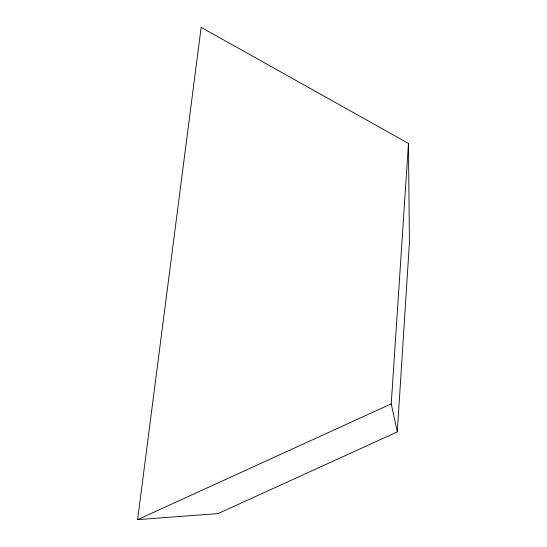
<?xml version="1.0" encoding="UTF-8"?>
<svg xmlns="http://www.w3.org/2000/svg" width="547" height="547" viewBox="0 0 547 547"><rect width="100%" height="100%" fill="white"/><g stroke="black" fill="none" stroke-linecap="round" stroke-linejoin="round"><path stroke-width="0.82" d="M397.3 431.898L409.402 243.039L408.472 143.423L201.152 27.35L137.598 519.65L218.068 513.585L397.3 431.898L391.242 403.857L408.472 143.423M137.598 519.65L391.242 403.857"/></g></svg>
